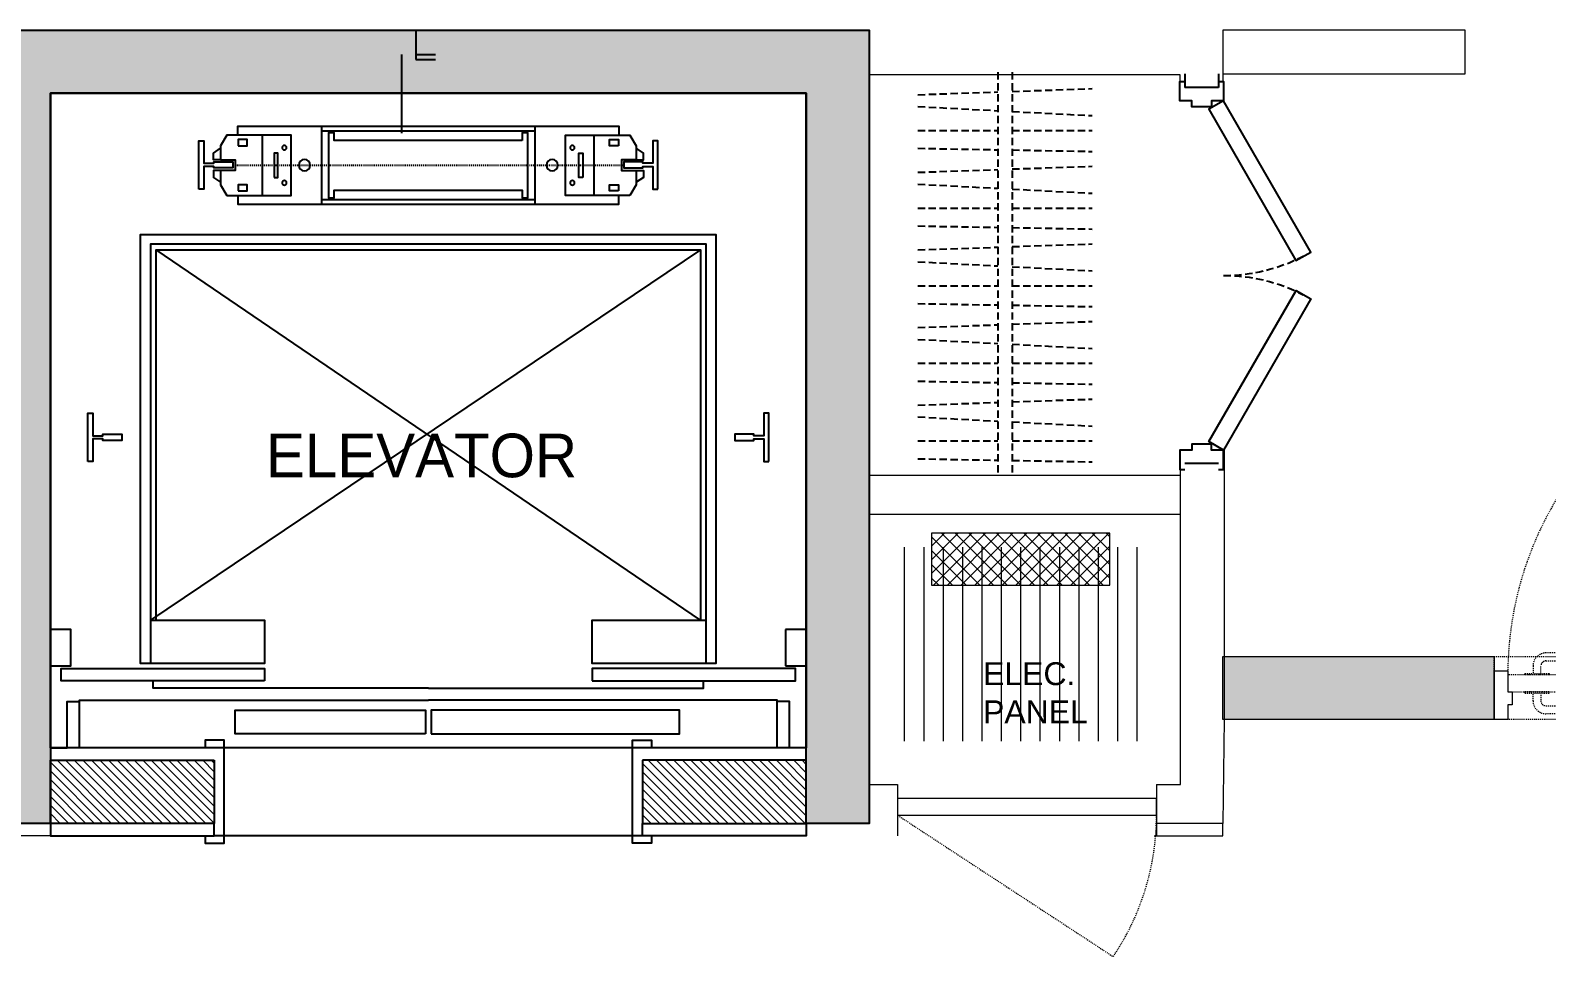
# Model space of a CAD drawing. Header units: inches. Extents: x 18646 to 39869, y 2287 to 7833.
# Drawn here: x 19197 to 19353.4, y 4211.9 to 4307.5 of the extents above; entities that cross this region are included whole.
import ezdxf

# ---------------------------------------------------------------- set-up
doc = ezdxf.new("R2010")
doc.units = ezdxf.units.IN
doc.header["$LTSCALE"] = 1.5
doc.header["$MEASUREMENT"] = 0
for name, pattern in [('CLINE', [1.05, 0.6, -0.125, 0.2, -0.125]), ('DASHED', [0.75, 0.5, -0.25]), ('HIDDEN', [0.375, 0.25, -0.125])]:
    doc.linetypes.add(name, pattern=pattern)
for name, color, linetype in [('22-016_Xref_2ND-6TH Floor Plan$0$DOOR', 4, 'Continuous'), ('22-016_Xref_2ND-6TH Floor Plan$0$DOOR-FINE', 250, 'DASHED'), ('22-016_Xref_2ND-6TH Floor Plan$0$FURNITURE-LIGHT', 252, 'DASHED'), ('22-016_Xref_2ND-6TH Floor Plan$0$WALL-INTERIOR', 6, 'Continuous'), ('22-016_Xref_2ND-6TH Floor Plan$0$WALL-STUD', 5, 'Continuous'), ('A-ELEVATOR', 9, 'Continuous'), ('A-WALL', 4, 'Continuous'), ('A-WALL-EXTR', 2, 'Continuous'), ('A-WALL-INTR', 4, 'Continuous'), ('I-FURN', 7, 'Continuous'), ('I-Furn Text', 7, 'Continuous'), ('TTEXT', 7, 'Continuous')]:
    doc.layers.add(name, color=color, linetype=linetype)
doc.layers.add('I-DOOR', color=6, linetype='Continuous', lineweight=20)
doc.styles.add('1 by 8 new', font='GOTHIC.TTF', dxfattribs={"height": 4.5})
doc.styles.add('A-ARCH-B01FL$0$Annotative', font='arial.ttf')
pattern_1 = [(135, (14448.71805, 36327.8511), (-0.441941738, -0.441941738), [])]

# ---------------------------------------------------------------- blocks, each defined once
blk = doc.blocks.new('ELEV_CWT')
at = {"linetype": 'Continuous'}
for p, q in [((-279.5, 102), (-279.5, -102)), ((-279.5, 90), (279.5, 90)), ((279.5, -102), (279.5, 102)), ((-434.5, 79), (-434.5, -79)), ((434.5, 79), (434.5, -79)), ((-279.5, -90), (279.5, -90))]:
    blk.add_line(p, q, dxfattribs=at)
at = {"linetype": 'CLINE'}
blk.add_line((-512.5, 0), (512.5, 0), dxfattribs=at)
for points in [[(-499.5, 79), (-499.5, 102), (499.5, 102), (499.5, 79)], [(-544.5, 14), (-563.5, 14), (-563.5, 32), (-544.5, 44)], [(544.5, 14), (563.5, 14), (563.5, 32), (544.5, 44)], [(-544.5, -14), (-563.5, -14), (-563.5, -32), (-544.5, -45)], [(544.5, -14), (563.5, -14), (563.5, -32), (544.5, -45)], [(-499.5, -79), (-499.5, -102), (499.5, -102), (499.5, -79)]]:
    blk.add_lwpolyline(points)
at = {"linetype": 'Continuous'}
blk.add_lwpolyline([(245.5, -65), (-246.5, -65), (-246.5, -85), (-261.5, -85), (-261.5, 85), (-246.5, 85), (-246.5, 65), (245.5, 65), (245.5, 85), (260.5, 85), (260.5, -85), (245.5, -85)], close=True, dxfattribs=at)
for points in [[(-601.5, 63), (-601.5, -64), (-588.5, -64), (-588.5, -5), (-562.5, -5), (-562.5, -9), (-512.5, -9), (-512.5, 7), (-562.5, 7), (-562.5, 3), (-588.5, 3), (-588.5, 63)], [(-528.5, 79), (-359.5, 79), (-359.5, -79), (-528.5, -79), (-544.5, -51), (-544.5, -14), (-506.5, -14), (-506.5, 14), (-544.5, 14), (-544.5, 51), (-528.5, 79)], [(-498.5, 67), (-474.5, 67), (-474.5, 51), (-498.5, 51)], [(528.5, 79), (359.5, 79), (359.5, -79), (528.5, -79), (544.5, -51), (544.5, -14), (506.5, -14), (506.5, 14), (544.5, 14), (544.5, 51), (528.5, 79)], [(498.5, 67), (474.5, 67), (474.5, 51), (498.5, 51)], [(601.5, 63), (601.5, -64), (588.5, -64), (588.5, -5), (562.5, -5), (562.5, -9), (512.5, -9), (512.5, 7), (562.5, 7), (562.5, 3), (588.5, 3), (588.5, 63)], [(-404.5, 32), (-394.5, 32), (-394.5, -32), (-404.5, -32)], [(404.5, 32), (394.5, 32), (394.5, -32), (404.5, -32)], [(-498.5, -51), (-474.5, -51), (-474.5, -67), (-498.5, -67)], [(498.5, -51), (474.5, -51), (474.5, -67), (498.5, -67)]]:
    blk.add_lwpolyline(points, close=True)
for centre, radius in [((-377.5, 46), 6), ((377.5, 46), 6), ((-324.5, 0), 15), ((324.5, 0), 15), ((-377.5, -46), 6), ((377.5, -46), 6)]:
    blk.add_circle(centre, radius, dxfattribs=at)
for centre, start, end in [((-507.5, 13), 0, 90), ((507.5, 13), 90, 180), ((-507.5, -13), 270, 0), ((507.5, -13), 180, 270)]:
    blk.add_arc(centre, 1, start, end, dxfattribs=at)
blk = doc.blocks.new('*U173')
blk.add_lwpolyline([(1.38, 0.5), (2.25, -1.02), (17.84, 7.98), (16.96, 9.5)], close=True)
blk.add_lwpolyline([(-0.62, 0), (-0.62, 0.5), (1.38, 0.5), (1.38, -0.75), (2, -0.75), (2, -2.75), (1.38, -2.75), (1.38, -4), (-0.62, -4), (-0.62, -3.5)])
at = {"layer": '22-016_Xref_2ND-6TH Floor Plan$0$DOOR-FINE'}
blk.add_arc((1.38, 0.5), 18, 0, 27.2137, dxfattribs=at)
at = {"layer": '22-016_Xref_2ND-6TH Floor Plan$0$WALL-INTERIOR'}
blk.add_line((0, 0), (0, -3.5), dxfattribs=at)
blk = doc.blocks.new('*U174')
blk.add_lwpolyline([(1.38, 0.5), (2.25, -1.02), (17.84, 7.98), (16.96, 9.5)], close=True)
blk.add_lwpolyline([(-0.62, 0), (-0.62, 0.5), (1.38, 0.5), (1.38, -0.75), (2, -0.75), (2, -2.75), (1.38, -2.75), (1.38, -4), (-0.62, -4), (-0.62, -3.5)])
at = {"layer": '22-016_Xref_2ND-6TH Floor Plan$0$DOOR-FINE'}
blk.add_arc((1.38, 0.5), 18, 0, 27.2137, dxfattribs=at)
at = {"layer": '22-016_Xref_2ND-6TH Floor Plan$0$WALL-INTERIOR'}
blk.add_line((0, 0), (0, -3.5), dxfattribs=at)
blk = doc.blocks.new('*U168')
at = {"transparency": 33554636}
for p, q in [((0, 0.75), (41.54, 0.75)), ((0, -0.75), (41.54, -0.75))]:
    blk.add_line(p, q, dxfattribs=at)
for points in [[(1.97, 0.75), (1.69, 8.99)], [(4.04, 0.75), (4.47, 8.99)], [(6, 0.75), (6, 9)], [(8.01, 0.75), (8.16, 9)], [(9.97, 0.75), (9.69, 8.99)], [(12.04, 0.75), (12.47, 8.99)], [(14, 0.75), (14, 9)], [(16.01, 0.75), (16.16, 9)], [(17.97, 0.75), (17.69, 8.99)], [(20.04, 0.75), (20.47, 8.99)], [(22, 0.75), (22, 9)], [(24.01, 0.75), (24.16, 9)], [(25.97, 0.75), (25.69, 8.99)], [(28.04, 0.75), (28.47, 8.99)], [(30, 0.75), (30, 9)], [(32.01, 0.75), (32.16, 9)], [(33.97, 0.75), (33.69, 8.99)], [(36.04, 0.75), (36.47, 8.99)], [(38, 0.75), (38, 9)], [(40.01, 0.75), (40.16, 9)], [(2.31, -8.99), (2.03, -0.75)], [(3.53, -8.99), (3.96, -0.75)], [(6, -9), (6, -0.75)], [(7.84, -9), (7.99, -0.75)], [(10.31, -8.99), (10.03, -0.75)], [(11.53, -8.99), (11.96, -0.75)], [(14, -9), (14, -0.75)], [(15.84, -9), (15.99, -0.75)], [(18.31, -8.99), (18.03, -0.75)], [(19.53, -8.99), (19.96, -0.75)], [(22, -9), (22, -0.75)], [(23.84, -9), (23.99, -0.75)], [(26.31, -8.99), (26.03, -0.75)], [(27.53, -8.99), (27.96, -0.75)], [(30, -9), (30, -0.75)], [(31.84, -9), (31.99, -0.75)], [(34.31, -8.99), (34.03, -0.75)], [(35.53, -8.99), (35.96, -0.75)], [(38, -9), (38, -0.75)], [(39.84, -9), (39.99, -0.75)]]:
    blk.add_lwpolyline(points, dxfattribs=at)
blk = doc.blocks.new('D2')
at = {"layer": 'A-WALL-EXTR', "color": 8, "linetype": 'HIDDEN', "lineweight": 5, "ltscale": 0.1, "transparency": 33554636}
for points in [[(2.1, 1.39), (2.1, 36.61), (0.35, 36.61), (0.35, 1.39)], [(0.35, 32.35), (0.35, 34.84), (0.2, 34.84), (0.2, 32.35)], [(2.1, 32.35), (2.1, 34.84), (2.25, 34.84), (2.25, 32.35)]]:
    blk.add_lwpolyline(points, close=True, dxfattribs=at)
for points in [[(0.2, 33.19), (-0.58, 33.19, 0.414214), (-1.1, 32.67), (-1.1, 28.92), (-1.92, 28.92), (-1.92, 32.67, -0.414214), (-0.58, 34), (0.2, 34)], [(2.25, 33.19), (3.02, 33.19, -0.414214), (3.54, 32.67), (3.54, 28.92), (4.36, 28.92), (4.36, 32.67, 0.414214), (3.02, 34), (2.25, 34)]]:
    blk.add_lwpolyline(points, format="xyb", dxfattribs=at)
blk.add_arc((2.07, 1.31), 35.3, 2.9704, 89.9487, dxfattribs=at)
at = {"layer": 'I-DOOR', "color": 6, "lineweight": 5, "transparency": 33554636}
for points in [[(0.35, 36.61), (0.35, 36.14), (-1.01, 36.14), (-1.01, 36.61), (-2.5, 36.61), (-2.5, 38), (2.5, 38), (2.5, 36.61)], [(2.1, 1.39), (37.31, 1.39), (37.31, 3.14), (2.1, 3.14)], [(33.05, 3.14), (35.54, 3.14), (35.54, 3.29), (33.05, 3.29)], [(0.35, 1.39), (0.35, 1.86), (-1.01, 1.86), (-1.01, 1.39), (-2.5, 1.39), (-2.5, 0), (2.5, 0), (2.5, 1.39)], [(33.05, 1.39), (35.54, 1.39), (35.54, 1.24), (33.05, 1.24)]]:
    blk.add_lwpolyline(points, close=True, dxfattribs=at)
for points in [[(33.89, 3.29), (33.89, 4.07, 0.414214), (33.37, 4.59), (29.63, 4.59), (29.63, 5.4), (33.37, 5.4, -0.414214), (34.71, 4.07), (34.71, 3.29)], [(33.89, 1.24), (33.89, 0.46, -0.414214), (33.37, -0.05), (29.63, -0.05), (29.63, -0.87), (33.37, -0.87, 0.414214), (34.71, 0.46), (34.71, 1.24)]]:
    blk.add_lwpolyline(points, format="xyb", dxfattribs=at)

msp = doc.modelspace()

# ---------------------------------------------------------------- hatches: boundary and pattern name
at = {"layer": 'A-WALL', "lineweight": 5, "transparency": 33554636}
h = msp.add_hatch(color=8, dxfattribs=at)
h.dxf.hatch_style = 1
h.paths.add_polyline_path([(19199.03, 4225.65), (19192.53, 4225.65), (19192.53, 4307.46), (19283.53, 4307.46), (19283.53, 4225.65), (19277.03, 4225.65), (19277.03, 4300.96), (19199.03, 4300.96)])
h = msp.add_hatch(color=8, dxfattribs=at)
h.dxf.hatch_style = 1
h.paths.add_polyline_path([(19320.03, 4242.87), (19348.03, 4242.87), (19348.03, 4236.37), (19320.03, 4236.37)])
h = msp.add_hatch(dxfattribs=at)
h.set_pattern_fill('ANSI31', color=8, scale=5, angle=90)
h.set_pattern_definition(pattern_1)
h.paths.add_polyline_path([(19215.92, 4232.15), (19215.92, 4225.65), (19199.03, 4225.65), (19199.03, 4232.15)])
h = msp.add_hatch(dxfattribs=at)
h.set_pattern_fill('ANSI31', color=8, scale=5, angle=90)
h.set_pattern_definition(pattern_1)
h.paths.add_polyline_path([(19260.14, 4232.15), (19260.14, 4225.65), (19277.03, 4225.65), (19277.03, 4232.15)])
at = {"layer": 'A-WALL-EXTR', "linetype": 'HIDDEN', "lineweight": 5, "ltscale": 0.1, "transparency": 33554636}
h = msp.add_hatch(dxfattribs=at)
h.set_pattern_fill('_USER', color=8, angle=-45, double=1, pattern_type=0)
h.set_pattern_definition([(315, (18354.9296, 7106.4847), (0.70710678, 0.70710678), []), (45, (18354.9296, 7106.4847), (-0.70710678, 0.70710678), [])])
h.paths.add_polyline_path([(19308.35, 4250.22), (19308.35, 4255.58), (19289.96, 4255.58), (19289.96, 4250.22)])
at = {"layer": 'I-FURN', "lineweight": 5, "transparency": 33554636}
h = msp.add_hatch(dxfattribs=at)
h.set_pattern_fill('_USER', color=8, scale=2, angle=-90, pattern_type=0)
h.set_pattern_definition([(270, (23203.1806, 5108.051), (2, -9e-16), [])])
h.paths.add_polyline_path([(19312.38, 4254.14), (19286.66, 4254.14), (19286.66, 4234.14), (19312.38, 4234.14)])

# ---------------------------------------------------------------- linework, layer by layer
at = {"layer": '22-016_Xref_2ND-6TH Floor Plan$0$WALL-INTERIOR', "transparency": 33554636}
for p, q in [((19236.74, 4307.46), (19236.74, 4304.46)), ((19236.74, 4304.46), (19238.78, 4304.46)), ((19316.08, 4302.96, 0), (19316.08, 4301.56, 0)), ((19319.58, 4302.96, 0), (19319.58, 4301.56, 0))]:
    msp.add_line(p, q, dxfattribs=at)
at = {"layer": '22-016_Xref_2ND-6TH Floor Plan$0$WALL-STUD', "transparency": 33554636}
for p, q in [((19236.74, 4307.46), (19237.87, 4307.46)), ((19235.28, 4296.84), (19235.28, 4304.96)), ((19236.74, 4304.96), (19238.78, 4304.96)), ((19236.74, 4304.96), (19237.87, 4304.96))]:
    msp.add_line(p, q, dxfattribs=at)
at = {"layer": 'A-ELEVATOR', "transparency": 33554636}
for p, q in [((19199.03, 4233.43), (19199.03, 4300.96)), ((19266.11, 4284.8), (19209.35, 4246.62)), ((19266.11, 4246.62), (19209.94, 4284.8)), ((19277.03, 4245.63), (19274.9, 4245.63)), ((19274.9, 4245.63), (19274.9, 4241.89)), ((19274.9, 4241.89), (19277.03, 4241.89)), ((19260.14, 4224.37), (19215.92, 4224.37))]:
    msp.add_line(p, q, dxfattribs=at)
for points in [[(19209.35, 4246.62), (19221.12, 4246.62), (19221.12, 4242.13), (19208.33, 4242.13), (19208.33, 4286.41), (19267.69, 4286.41), (19267.69, 4242.13), (19254.94, 4242.13), (19254.94, 4246.62), (19266.71, 4246.62)], [(19266.71, 4242.09), (19266.71, 4285.39), (19209.35, 4285.39), (19209.35, 4242.13)], [(19209.94, 4246.62), (19209.94, 4284.8), (19266.11, 4284.8), (19266.11, 4246.62)], [(19199.03, 4241.89), (19201.15, 4241.89), (19201.15, 4245.63), (19199.03, 4245.63)], [(19238.03, 4239.61), (19209.63, 4239.61), (19209.63, 4240.36)], [(19238.03, 4239.61), (19266.43, 4239.61), (19266.43, 4240.36)], [(19199.03, 4233.43), (19200.76, 4233.43), (19200.76, 4238.23), (19202.02, 4238.23)], [(19202.02, 4233.43), (19202.02, 4238.35), (19238.03, 4238.35)], [(19274.04, 4233.43), (19274.04, 4238.35), (19238.03, 4238.35)], [(19277.03, 4233.43), (19275.3, 4233.43), (19275.3, 4238.23), (19274.04, 4238.23)]]:
    msp.add_lwpolyline(points, dxfattribs=at)
for points in [[(19202.89, 4262.96), (19202.89, 4267.96), (19203.41, 4267.96), (19203.41, 4265.63), (19204.43, 4265.63), (19204.43, 4265.79), (19206.4, 4265.79), (19206.4, 4265.16), (19204.43, 4265.16), (19204.43, 4265.32), (19203.41, 4265.32), (19203.41, 4262.96)], [(19273.16, 4262.96), (19273.16, 4267.96), (19272.65, 4267.96), (19272.65, 4265.63), (19271.63, 4265.63), (19271.63, 4265.79), (19269.66, 4265.79), (19269.66, 4265.16), (19271.63, 4265.16), (19271.63, 4265.32), (19272.65, 4265.32), (19272.65, 4262.96)], [(19221.12, 4240.36), (19200.13, 4240.36), (19200.13, 4241.62), (19221.12, 4241.62)], [(19254.94, 4240.36), (19275.92, 4240.36), (19275.92, 4241.62), (19254.94, 4241.62)], [(19237.75, 4234.89), (19218.11, 4234.89), (19218.11, 4237.33), (19237.75, 4237.33)], [(19238.31, 4234.89), (19263.95, 4234.89), (19263.95, 4237.33), (19238.31, 4237.33)]]:
    msp.add_lwpolyline(points, close=True, dxfattribs=at)
at = {"layer": 'A-WALL', "lineweight": 5, "transparency": 33554636}
for p, q in [((19320.03, 4307.46, 0), (19320.03, 4302.19, 0)), ((19283.53, 4302.91), (19315.58, 4302.91)), ((19315.58, 4302.91), (19315.58, 4302.19, 0)), ((19320.14, 4264.25), (19320.14, 4236.37)), ((19283.53, 4261.56), (19315.64, 4261.56)), ((19315.64, 4229.65), (19315.64, 4262.16)), ((19283.53, 4257.56), (19315.64, 4257.56)), ((19320.14, 4236.37), (19320.03, 4225.65)), ((19283.53, 4229.65), (19286.46, 4229.65)), ((19286.46, 4229.65), (19286.46, 4224.37)), ((19313.17, 4229.65), (19315.64, 4229.65)), ((19313.17, 4229.65), (19313.17, 4224.37))]:
    msp.add_line(p, q, dxfattribs=at)
at = {"layer": 'A-WALL', "transparency": 33554636}
msp.add_lwpolyline([(19199.03, 4225.65), (19192.53, 4225.65), (19192.53, 4307.46), (19283.53, 4307.46), (19283.53, 4225.65), (19277.03, 4225.65), (19277.03, 4300.96), (19199.03, 4300.96)], close=True, dxfattribs=at)
at = {"layer": 'A-WALL', "lineweight": 5, "transparency": 33554636}
for points in [[(19320.03, 4307.46), (19320.03, 4302.96), (19345.03, 4302.96), (19345.03, 4307.46)], [(19320.03, 4242.87), (19348.03, 4242.87), (19348.03, 4236.37), (19320.03, 4236.37)]]:
    msp.add_lwpolyline(points, close=True, dxfattribs=at)
for points in [[(19189.6, 4225.65), (19199.03, 4225.65), (19199.03, 4224.37), (19189.6, 4224.37)], [(19312.93, 4224.37), (19320.03, 4224.37), (19320.03, 4225.65), (19313.07, 4225.65)]]:
    msp.add_lwpolyline(points, dxfattribs=at)
at = {"layer": 'A-WALL-EXTR', "color": 8, "linetype": 'HIDDEN', "lineweight": 5, "ltscale": 0.1, "transparency": 33554636}
msp.add_lwpolyline([(19348.03, 4242.87), (19386.03, 4242.87), (19386.03, 4236.37), (19348.03, 4236.37)], close=True, dxfattribs=at)
msp.add_lwpolyline([(19286.46, 4226.48), (19308.7, 4211.9, 0.149888), (19313.17, 4226.48, 1.014959)], format="xyb", dxfattribs=at)
at = {"layer": 'A-WALL-INTR', "transparency": 33554636}
for points in [[(19215, 4224.37), (19215, 4223.59), (19216.97, 4223.59), (19216.97, 4234.22), (19215, 4234.22), (19215, 4233.43)], [(19261.06, 4224.37), (19261.06, 4223.59), (19259.09, 4223.59), (19259.09, 4234.22), (19261.06, 4234.22), (19261.06, 4233.43)]]:
    msp.add_lwpolyline(points, dxfattribs=at)
for points in [[(19215.92, 4232.15), (19215.92, 4225.65), (19199.03, 4225.65), (19199.03, 4232.15)], [(19260.14, 4232.15), (19260.14, 4225.65), (19277.03, 4225.65), (19277.03, 4232.15)], [(19215.92, 4224.37), (19215.92, 4225.65), (19199.03, 4225.65), (19199.03, 4224.37)], [(19260.14, 4224.37), (19260.14, 4225.65), (19277.03, 4225.65), (19277.03, 4224.37)]]:
    msp.add_lwpolyline(points, close=True, dxfattribs=at)
at = {"layer": 'Defpoints', "transparency": 33554636}
msp.add_lwpolyline([(19199.03, 4300.96), (19277.03, 4300.96), (19277.03, 4233.43), (19199.03, 4233.43)], close=True, dxfattribs=at)
at = {"layer": 'I-DOOR', "lineweight": 5, "transparency": 33554636}
for p, q in [((19286.46, 4228.23), (19286.46, 4226.48)), ((19286.46, 4228.23), (19313.17, 4228.23)), ((19313.17, 4226.48), (19313.17, 4228.23)), ((19286.46, 4226.48), (19313.17, 4226.48))]:
    msp.add_line(p, q, dxfattribs=at)
at = {"layer": 'I-FURN', "lineweight": 5, "transparency": 33554636}
msp.add_lwpolyline([(19308.35, 4250.22), (19308.35, 4255.58), (19289.96, 4255.58), (19289.96, 4250.22)], close=True, dxfattribs=at)

# ---------------------------------------------------------------- block references
at = {"layer": '22-016_Xref_2ND-6TH Floor Plan$0$DOOR', "transparency": 33554636, "yscale": 1.000757998480005, "zscale": 1.000757998480005}
for name, p, xscale, rotation in [('*U174', (19319.58, 4301.56, 0), 1.000757998480005, 269.9990478063124), ('*U173', (19319.58, 4262.78, 0), -1.000757998480005, 269.9990478063125)]:
    msp.add_blockref(name, p, dxfattribs=dict(at, xscale=xscale, rotation=rotation))
at = {"layer": '22-016_Xref_2ND-6TH Floor Plan$0$FURNITURE-LIGHT', "lineweight": -3, "transparency": 33554636, "xscale": 1.000755996964008, "yscale": 1.000755996964008, "zscale": 1.000755996964008, "rotation": 270.0009521936876}
msp.add_blockref('*U168', (19297.54, 4303.13), dxfattribs=at)
at = {"layer": 'A-ELEVATOR', "transparency": 33554636, "xscale": -0.03937008148148134, "yscale": 0.03937008148148134, "zscale": 0.03937008148148134, "rotation": 180}
msp.add_blockref('ELEV_CWT', (19238.03, 4293.54), dxfattribs=at)
at = {"layer": 'I-DOOR', "lineweight": 5, "transparency": 33554636, "rotation": 90.00000000000001}
msp.add_blockref('D2', (19386.03, 4238.87), dxfattribs=at)

# ---------------------------------------------------------------- texts
at = {"layer": 'I-Furn Text', "lineweight": 5, "transparency": 33554636, "insert": (19237.33, 4265.85), "char_height": 4.5, "width": 38.4719, "attachment_point": 2, "style": '1 by 8 new'}
msp.add_mtext('ELEVATOR', dxfattribs=at)
at = {"layer": 'TTEXT', "lineweight": 5, "ltscale": 0.001, "transparency": 33554636, "insert": (19295.27, 4239.12), "char_height": 2.361, "attachment_point": 4, "style": 'A-ARCH-B01FL$0$Annotative'}
msp.add_mtext('ELEC.\\PPANEL', dxfattribs=at)

doc.saveas('drawing.dxf')
